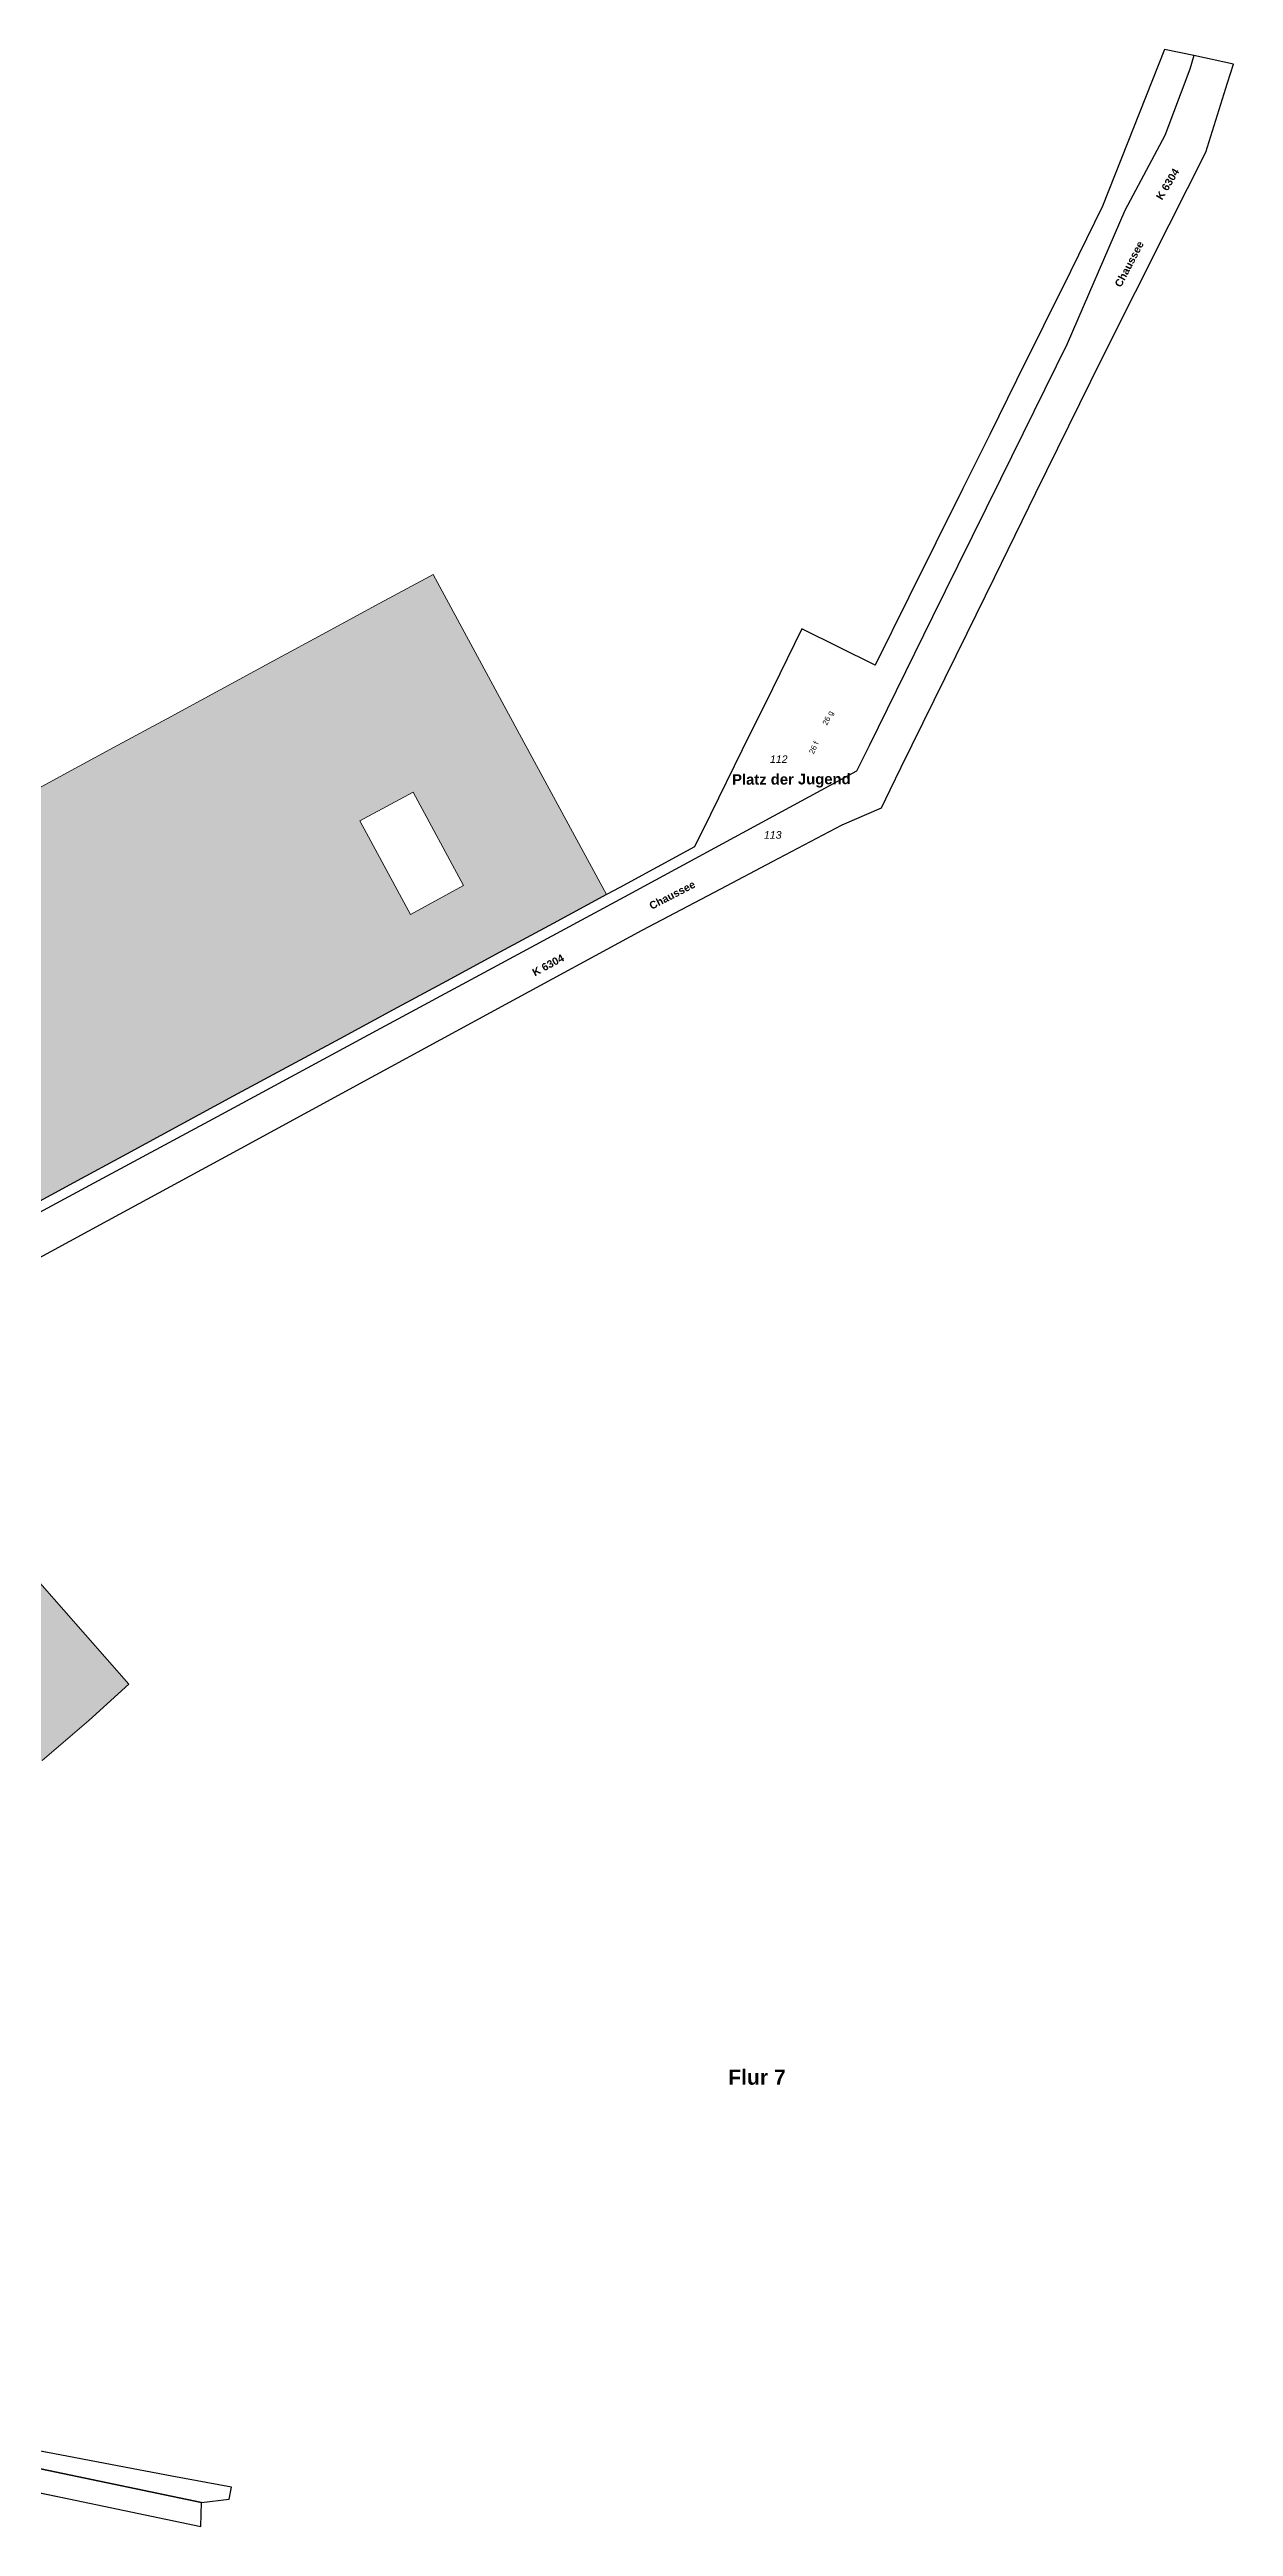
# Model space of a CAD drawing. Header units: metres. Extents: x -1420 to 2385, y 3887 to 7929.
# Drawn here: x 1267 to 1658, y 4756 to 5573 of the extents above; entities that cross this region are included whole.
import ezdxf
from ezdxf.enums import TextEntityAlignment as Align

# ---------------------------------------------------------------- set-up
doc = ezdxf.new("R2010")
doc.units = ezdxf.units.M
doc.layers.add('03-Kataster', color=2, linetype='Continuous')
for name, color, linetype, plot in [('AP_PTO', 7, 'Continuous', False), ('AX_Festlegung', 7, 'Continuous', False), ('AX_Nutzung_Schraffur', 7, 'Continuous', False), ('AX_Nutzung_Umgrenzung', 7, 'Continuous', False)]:
    doc.layers.add(name, color=color, linetype=linetype, plot=plot)
doc.styles.add('AX_4070', font='arial.ttf', dxfattribs={"height": 1.8})
doc.styles.add('AX_4107', font='arialbd.ttf', dxfattribs={"height": 2.5})
doc.styles.add('AX_4111', font='ariali.ttf', dxfattribs={"height": 2.5})
doc.styles.add('AX_4141', font='arialbd.ttf', dxfattribs={"height": 3.5})
doc.styles.add('AX_4200', font='arialbd.ttf', dxfattribs={"height": 5})

msp = doc.modelspace()

# ---------------------------------------------------------------- hatches: boundary and pattern name
at = {"layer": 'AX_Nutzung_Schraffur', "true_color": 0xffeaf4}
h = msp.add_hatch(color=7, dxfattribs=at)
h.paths.add_polyline_path([(1165.24, 5276.45), (1146.09, 5266.12), (1142.59, 5263.12), (1141.06, 5258.77), (1139.04, 5243.7), (1136.34, 5222.92), (1133.89, 5204.09), (1130.72, 5179.3), (1128.75, 5164.41), (1144.94, 5146.04), (1166.08, 5122.05), (1193.83, 5146.47), (1206.75, 5157.49), (1222.89, 5169.67), (1239.77, 5180.39), (1257.46, 5189.97), (1228.93, 5242.75), (1217.51, 5263.89), (1235.06, 5273.44), (1246.51, 5252.29), (1231.58, 5244.19), (1260.11, 5191.41), (1275.07, 5199.51), (1292.64, 5209.03), (1310.21, 5218.56), (1327.79, 5228.08), (1345.4, 5237.58), (1362.99, 5247.08), (1380.56, 5256.6), (1398.18, 5266.1), (1415.77, 5275.64), (1433.36, 5285.12), (1450.99, 5294.62), (1422.34, 5347.5), (1393.82, 5400.25), (1391.17, 5398.82), (1376.22, 5390.72), (1358.65, 5381.21), (1341.06, 5371.69), (1323.48, 5362.16), (1305.89, 5352.63), (1288.3, 5343.12), (1270.71, 5333.6), (1253.14, 5324.04), (1235.53, 5314.57), (1217.95, 5304.99), (1200.37, 5295.5), (1182.81, 5285.96)])
h.paths.add_polyline_path([(1387.18, 5328.41), (1403.86, 5297.62), (1386.28, 5288.1), (1369.59, 5318.91)], flags=16)
msp.add_hatch(color=7, dxfattribs=at).paths.add_polyline_path([(1021.34, 4967.7), (1033.78, 4953.62), (1041.17, 4945.26), (1057.65, 4926.63), (1070.86, 4911.71), (1087.48, 4892.94), (1107.45, 4870.37), (1129.97, 4890.24), (1144.76, 4903.23), (1159.76, 4916.44), (1174.78, 4929.66), (1189.76, 4942.9), (1204.77, 4956.08), (1219.78, 4969.29), (1234.79, 4982.5), (1249.8, 4995.75), (1264.81, 5009), (1280.14, 5022.18), (1293.34, 5034.17), (1250.34, 5082.95), (1207.39, 5131.68), (1193.86, 5119.81), (1178.87, 5106.59), (1163.85, 5093.31), (1148.89, 5080.1), (1133.86, 5066.91), (1118.86, 5053.69), (1103.88, 5040.47), (1088.86, 5027.22), (1073.89, 5013.97), (1058.9, 5000.72), (1043.86, 4987.55)])

# ---------------------------------------------------------------- linework, layer by layer
at = {"layer": '03-Kataster'}
for p, q in [((1635.12, 5573.38), (1614.71, 5521.74)), ((1644.8, 5571.4), (1635.12, 5573.38)), ((1643.48, 5566.94), (1635.29, 5544.97)), ((1644.8, 5571.4), (1643.48, 5566.94)), ((1657.91, 5568.5), (1644.8, 5571.4)), ((1655.99, 5562.42), (1657.91, 5568.5)), ((1648.76, 5539.49), (1655.99, 5562.42)), ((1635.29, 5544.97), (1622.09, 5520.28)), ((1636.7, 5515.52), (1648.76, 5539.49)), ((1622.09, 5520.28), (1603.05, 5476.31)), ((1614.71, 5521.74), (1604.08, 5500.2)), ((1614.49, 5471.39), (1636.7, 5515.52)), ((1604.08, 5500.2), (1595.22, 5482.27)), ((1603.05, 5476.31), (1581, 5431.61)), ((1595.22, 5482.27), (1586.36, 5464.34)), ((1592.73, 5427.11), (1614.49, 5471.39)), ((1586.36, 5464.34), (1577.46, 5446.44)), ((1577.46, 5446.44), (1568.55, 5428.53)), ((1568.55, 5428.53), (1559.67, 5410.61)), ((1581, 5431.61), (1566.98, 5403.19)), ((1579, 5399.18), (1592.73, 5427.11)), ((1559.67, 5410.61), (1550.73, 5392.72)), ((1566.98, 5403.19), (1558.61, 5386.22)), ((1550.73, 5392.72), (1539.69, 5370.32)), ((1569.98, 5380.83), (1579, 5399.18)), ((1558.61, 5386.22), (1537.63, 5343.68)), ((1515.47, 5382.28), (1505.76, 5362.54)), ((1539.69, 5370.32), (1515.47, 5382.28)), ((1548.27, 5336.64), (1569.98, 5380.83)), ((1505.76, 5362.54), (1495.74, 5342.36)), ((1537.63, 5343.68), (1533.52, 5335.36)), ((1495.74, 5342.36), (1485.33, 5321.08)), ((1544.6, 5329.17), (1548.27, 5336.64)), ((1533.52, 5335.36), (1499.6, 5316.95)), ((1541.7, 5323.28), (1544.6, 5329.17)), ((1485.33, 5321.08), (1480.04, 5310.32)), ((1528.75, 5317.64), (1541.7, 5323.28)), ((1499.6, 5316.95), (1456.83, 5293.75)), ((1505.83, 5305.57), (1528.75, 5317.64)), ((1480.04, 5310.32), (1455.4, 5297)), ((1488.68, 5296.55), (1505.83, 5305.57)), ((1450.99, 5294.62), (1433.36, 5285.12)), ((1455.4, 5297), (1450.99, 5294.62)), ((1462.72, 5282.89), (1488.68, 5296.55)), ((1456.83, 5293.75), (1411.93, 5269.55)), ((1433.36, 5285.12), (1415.77, 5275.64)), ((1417.76, 5258.46), (1462.72, 5282.89)), ((1415.77, 5275.64), (1398.18, 5266.1)), ((1411.93, 5269.55), (1375, 5249.64)), ((1398.18, 5266.1), (1380.56, 5256.6)), ((1380.56, 5256.6), (1362.99, 5247.08)), ((1374.9, 5235.17), (1417.76, 5258.46)), ((1375, 5249.64), (1323.95, 5222.12)), ((1362.99, 5247.08), (1345.4, 5237.58)), ((1345.4, 5237.58), (1327.79, 5228.08)), ((1330.44, 5211.02), (1374.9, 5235.17)), ((1323.95, 5222.12), (1280.36, 5198.62)), ((1327.79, 5228.08), (1310.21, 5218.56)), ((1310.21, 5218.56), (1292.64, 5209.03)), ((1292.64, 5209.03), (1275.07, 5199.51)), ((1286.45, 5187.12), (1330.44, 5211.02)), ((1280.36, 5198.62), (1235.84, 5174.63)), ((1275.07, 5199.51), (1260.11, 5191.41)), ((1242.5, 5163.24), (1286.45, 5187.12)), ((1191.16, 4790.44), (1317.35, 4764.25)), ((1317.35, 4764.25), (1191.16, 4790.44)), ((1268.29, 4780.34), (1248.64, 4784.03)), ((1287.9, 4776.63), (1268.29, 4780.34)), ((1307.54, 4772.93), (1287.9, 4776.63)), ((1327.22, 4769.24), (1307.54, 4772.93)), ((1245.59, 4771.2), (1273.54, 4765.38)), ((1273.54, 4765.38), (1317.14, 4756.31)), ((1317.14, 4756.31), (1317.35, 4764.25)), ((1317.35, 4764.25), (1326.45, 4765.26)), ((1326.45, 4765.26), (1327.22, 4769.24))]:
    msp.add_line(p, q, dxfattribs=at)
at = {"layer": 'AX_Festlegung', "color": 253, "linetype": 'Continuous', "lineweight": 18, "true_color": 0x999999, "flags": 128}
msp.add_lwpolyline([(1242.5, 5163.24), (1286.45, 5187.12), (1330.44, 5211.02), (1374.9, 5235.17), (1417.76, 5258.46), (1462.72, 5282.89), (1488.68, 5296.55), (1505.83, 5305.57), (1528.75, 5317.64), (1541.7, 5323.28), (1544.6, 5329.17), (1548.27, 5336.64), (1569.98, 5380.83), (1579, 5399.18), (1592.73, 5427.11), (1614.49, 5471.39), (1636.7, 5515.52), (1648.76, 5539.49), (1655.99, 5562.42), (1657.91, 5568.5), (1644.8, 5571.4), (1643.48, 5566.94), (1635.29, 5544.97), (1622.09, 5520.28), (1603.05, 5476.31), (1581, 5431.61), (1566.98, 5403.19), (1558.61, 5386.22), (1537.63, 5343.68), (1533.52, 5335.36), (1499.6, 5316.95), (1456.83, 5293.75), (1411.93, 5269.55), (1375, 5249.64), (1323.95, 5222.12), (1280.36, 5198.62), (1235.84, 5174.63)], dxfattribs=at)
at = {"layer": 'AX_Nutzung_Umgrenzung', "color": 253, "linetype": 'Continuous', "lineweight": 18, "true_color": 0x999999, "flags": 128}
for points in [[(1235.84, 5174.63), (1280.36, 5198.62), (1323.95, 5222.12), (1375, 5249.64), (1411.93, 5269.55), (1456.83, 5293.75), (1499.6, 5316.95), (1533.52, 5335.36), (1537.63, 5343.68), (1558.61, 5386.22), (1566.98, 5403.19), (1581, 5431.61), (1603.05, 5476.31), (1622.09, 5520.28), (1635.29, 5544.97), (1643.48, 5566.94), (1644.8, 5571.4), (1635.12, 5573.38), (1614.71, 5521.74), (1604.08, 5500.2), (1595.22, 5482.27), (1586.36, 5464.34), (1577.46, 5446.44), (1568.55, 5428.53), (1559.67, 5410.61), (1550.73, 5392.72), (1539.69, 5370.32), (1515.47, 5382.28), (1505.76, 5362.54), (1495.74, 5342.36), (1485.33, 5321.08), (1480.04, 5310.32), (1455.4, 5297), (1450.99, 5294.62), (1433.36, 5285.12), (1415.77, 5275.64), (1398.18, 5266.1), (1380.56, 5256.6), (1362.99, 5247.08), (1345.4, 5237.58), (1327.79, 5228.08), (1310.21, 5218.56), (1292.64, 5209.03), (1275.07, 5199.51), (1260.11, 5191.41)], [(1242.5, 5163.24), (1374.9, 5235.17), (1417.76, 5258.46), (1462.72, 5282.89), (1488.68, 5296.55), (1505.83, 5305.57), (1528.75, 5317.64), (1541.7, 5323.28), (1544.6, 5329.17), (1548.27, 5336.64), (1569.98, 5380.83), (1579, 5399.18), (1592.73, 5427.11), (1614.49, 5471.39), (1636.7, 5515.52), (1648.76, 5539.49), (1655.99, 5562.42), (1657.91, 5568.5), (1644.8, 5571.4), (1643.48, 5566.94), (1635.29, 5544.97), (1622.09, 5520.28), (1603.05, 5476.31), (1581, 5431.61), (1566.98, 5403.19), (1558.61, 5386.22), (1537.63, 5343.68), (1533.52, 5335.36), (1499.6, 5316.95), (1456.83, 5293.75), (1411.93, 5269.55), (1375, 5249.64), (1323.95, 5222.12), (1280.36, 5198.62), (1235.84, 5174.63)], [(1260.11, 5191.41), (1275.07, 5199.51), (1292.64, 5209.03), (1310.21, 5218.56), (1327.79, 5228.08), (1345.4, 5237.58), (1362.99, 5247.08), (1380.56, 5256.6), (1398.18, 5266.1), (1415.77, 5275.64), (1433.36, 5285.12), (1450.99, 5294.62), (1422.34, 5347.5), (1393.82, 5400.25), (1391.17, 5398.82), (1376.22, 5390.72), (1358.65, 5381.21), (1341.06, 5371.69), (1323.48, 5362.16), (1305.89, 5352.63), (1288.3, 5343.12), (1270.71, 5333.6), (1253.14, 5324.04)], [(1264.81, 5009), (1280.14, 5022.18), (1293.34, 5034.17), (1250.34, 5082.95)], [(1245.59, 4771.2), (1273.54, 4765.38), (1317.14, 4756.31), (1317.35, 4764.25), (1191.16, 4790.44)], [(1191.16, 4790.44), (1317.35, 4764.25), (1326.45, 4765.26), (1326.45, 4765.26), (1327.22, 4769.24), (1307.54, 4772.93), (1287.9, 4776.63), (1268.29, 4780.34), (1248.64, 4784.03)]]:
    msp.add_lwpolyline(points, dxfattribs=at)
msp.add_lwpolyline([(1387.18, 5328.41), (1403.86, 5297.62), (1386.28, 5288.1), (1369.59, 5318.91), (1387.18, 5328.41)], close=True, dxfattribs=at)

# ---------------------------------------------------------------- texts
at = {"layer": 'AP_PTO', "color": 18, "true_color": 0x000000}
for s, height, rotation, style, p in [('K 6304', 2.5, 58.73489, 'AX_4107', (1634.31, 5523.54)), ('Chaussee', 2.5, 62.3322, 'AX_4107', (1620.76, 5494.73)), ('Platz der Jugend', 3.5, 0.33209, 'AX_4141', (1492.45, 5330.82)), ('Chaussee', 2.5, 27.3339, 'AX_4107', (1465.93, 5289.59)), ('K 6304', 2.5, 28.36079, 'AX_4107', (1427.37, 5267.6))]:
    msp.add_text(s, height=height, rotation=rotation, dxfattribs=dict(at, style=style)).set_placement(p)
at = {"layer": 'AP_PTO', "color": 18, "true_color": 0x000000, "style": 'AX_4070'}
for s, rotation, p in [('26 g', 63.927, (1524.84, 5352.5)), ('26 f', 65.25, (1520.24, 5342.7))]:
    msp.add_text(s, height=1.8, rotation=rotation, dxfattribs=at).set_placement(p, align=Align.CENTER)
at = {"layer": 'AP_PTO', "color": 18, "true_color": 0x000000, "style": 'AX_4111'}
for s, p in [('112', (1507.85, 5338.03)), ('113', (1505.86, 5313.06))]:
    msp.add_text(s, height=2.5, dxfattribs=at).set_placement(p, align=Align.CENTER)
at = {"layer": 'AP_PTO', "color": 18, "true_color": 0x000000, "style": 'AX_4200'}
msp.add_text('Flur 7', height=5, dxfattribs=at).set_placement((1500.65, 4904.52), align=Align.MIDDLE_CENTER)

doc.saveas('drawing.dxf')
